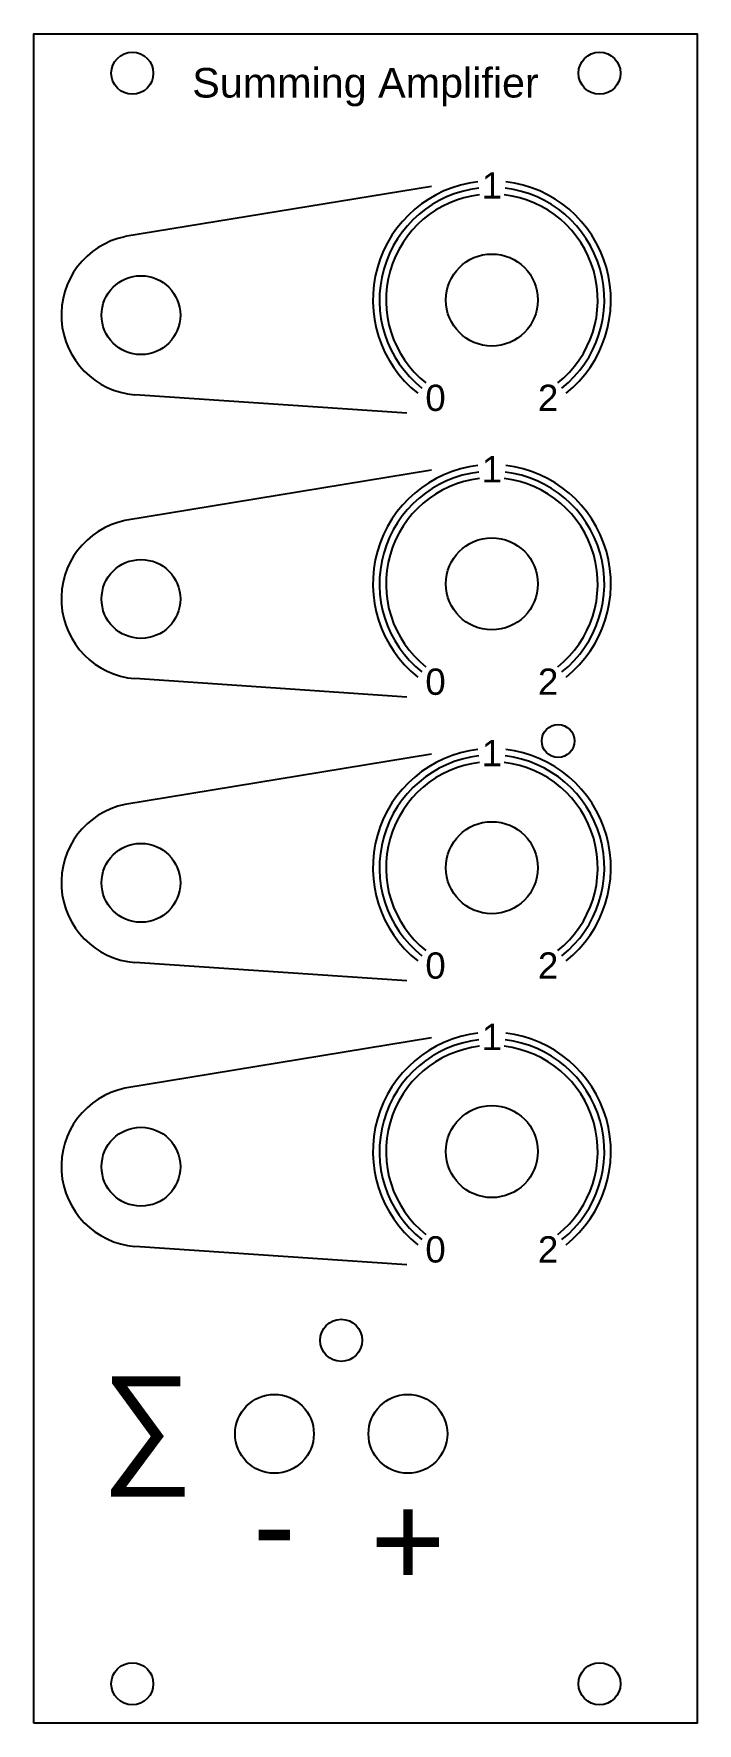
# Model space of a CAD drawing. Extents: x 0 to 50, y 0 to 128.
import ezdxf
from ezdxf.enums import TextEntityAlignment as Align

# ---------------------------------------------------------------- set-up
doc = ezdxf.new("R2010")
doc.units = 0
doc.layers.add('CUTS', color=1, linetype='CONTINUOUS')
doc.layers.add('TEXT', color=6, linetype='CONTINUOUS')
doc.styles.get("Standard").update_dxf_attribs({"font": 'arial.ttf'})

msp = doc.modelspace()

# ---------------------------------------------------------------- linework, layer by layer
at = {"layer": 'CUTS'}
msp.add_lwpolyline([(0, 0), (0, 128.5), (50.5, 128.5), (50.5, 0)], close=True, dxfattribs=at)
for centre, radius in [((7.5, 125.5), 1.6), ((43.06, 125.5), 1.6), ((34.87, 108.25), 3.5), ((8.16, 107.1), 3), ((34.87, 86.66), 3.5), ((8.16, 85.51), 3), ((39.91, 74.71), 1.25), ((34.87, 65.07), 3.5), ((8.16, 63.92), 3), ((34.87, 43.48), 3.5), ((8.16, 42.33), 3), ((23.4, 29.12), 1.6), ((18.32, 22.01), 3), ((28.48, 22.01), 3), ((7.5, 3), 1.6), ((43.06, 3), 1.6)]:
    msp.add_circle(centre, radius, dxfattribs=at)
at = {"layer": 'TEXT'}
for p, q in [((30.27, 116.89), (6.94, 113.07)), ((28.39, 99.64), (7.7, 101.04)), ((30.27, 95.3), (6.94, 91.48)), ((28.39, 78.05), (7.7, 79.45)), ((30.27, 73.71), (6.94, 69.89)), ((28.39, 56.46), (7.7, 57.86)), ((30.27, 52.12), (6.94, 48.3)), ((28.39, 34.87), (7.7, 36.27))]:
    msp.add_line(p, q, dxfattribs=at)
for centre, radius, start, end in [((34.87, 108.25), 9.06, 96.7063, 231.4636), ((34.87, 108.25), 9.06, 308.5364, 83.2937), ((34.87, 108.25), 8.56, 96.7063, 231.4636), ((34.87, 108.25), 8.06, 96.7063, 231.4636), ((34.87, 108.25), 8.06, 308.5364, 83.2937), ((34.87, 108.25), 8.56, 308.5364, 83.2937), ((8.19, 107.11), 6.09, 101.9158, 265.3713), ((34.87, 86.66), 9.06, 96.7063, 231.4636), ((34.87, 86.66), 8.56, 96.7063, 231.4636), ((34.87, 86.66), 8.56, 308.5364, 83.2937), ((34.87, 86.66), 9.06, 308.5364, 83.2937), ((34.87, 86.66), 8.06, 96.7063, 231.4636), ((34.87, 86.66), 8.06, 308.5364, 83.2937), ((8.19, 85.52), 6.09, 101.9158, 265.3713), ((34.87, 65.07), 9.06, 96.7063, 231.4636), ((34.87, 65.07), 8.56, 96.7063, 231.4636), ((34.87, 65.07), 8.56, 308.5364, 83.2937), ((34.87, 65.07), 9.06, 308.5364, 83.2937), ((34.87, 65.07), 8.06, 96.7063, 231.4636), ((34.87, 65.07), 8.06, 308.5364, 83.2937), ((8.19, 63.93), 6.09, 101.9158, 265.3713), ((34.87, 43.48), 9.06, 96.7063, 231.4636), ((34.87, 43.48), 8.56, 96.7063, 231.4636), ((34.87, 43.48), 8.06, 96.7063, 231.4636), ((34.87, 43.48), 8.06, 308.5364, 83.2937), ((34.87, 43.48), 8.56, 308.5364, 83.2937), ((34.87, 43.48), 9.06, 308.5364, 83.2937), ((8.19, 42.34), 6.09, 101.9158, 265.3713)]:
    msp.add_arc(centre, radius, start, end, dxfattribs=at)

# ---------------------------------------------------------------- texts
for s, height, p in [('Summing Amplifier', 2.25, (25.25, 125.9)), ('1', 2, (34.87, 117.97)), ('0', 2, (30.58, 101.81)), ('2', 2, (39.15, 101.81)), ('1', 2, (34.87, 96.38)), ('0', 2, (30.58, 80.22)), ('2', 2, (39.15, 80.22)), ('1', 2, (34.87, 74.79)), ('0', 2, (30.58, 58.63)), ('2', 2, (39.15, 58.63)), ('1', 2, (34.87, 53.2)), ('0', 2, (30.58, 37.04)), ('2', 2, (39.15, 37.04)), ('+', 7, (28.48, 17.39)), ('-', 7, (18.32, 18.61))]:
    msp.add_text(s, height=height, dxfattribs=at).set_placement(p, align=Align.TOP_CENTER)
msp.add_text('∑', height=7, dxfattribs=at).set_placement((12.11, 22.88), align=Align.MIDDLE_RIGHT)

doc.saveas('drawing.dxf')
